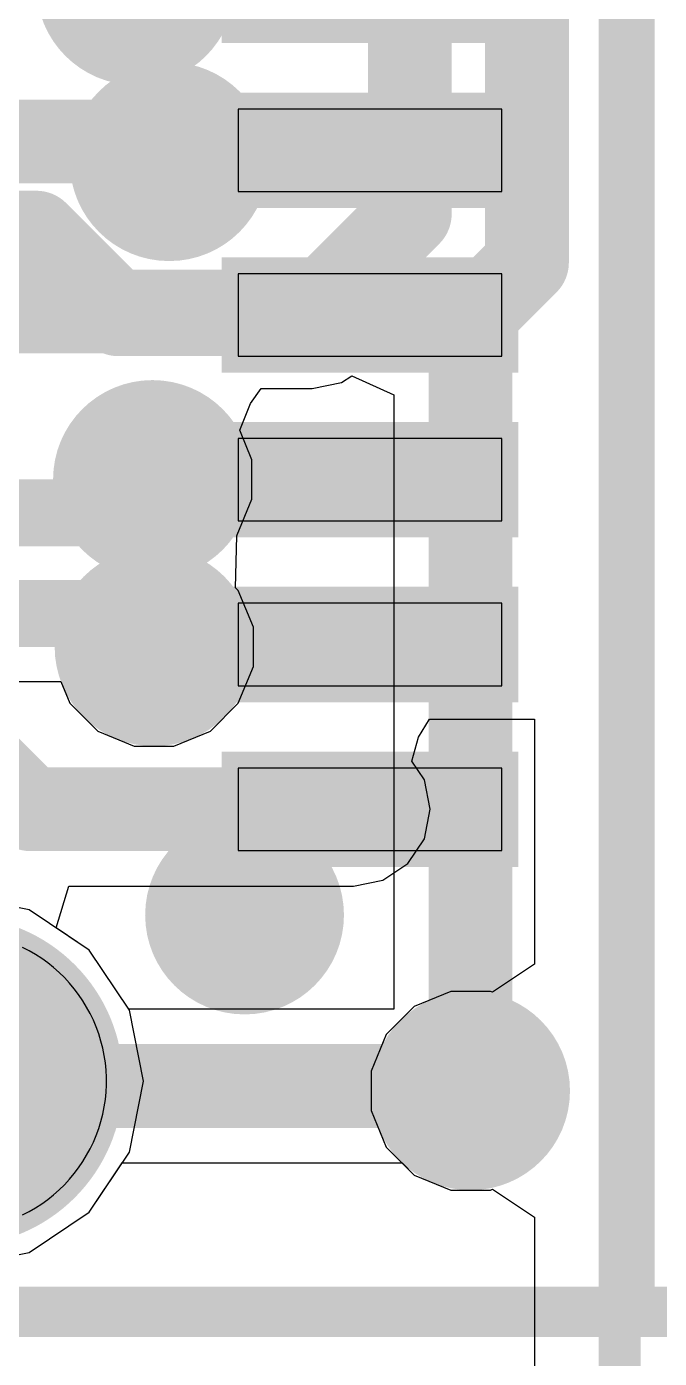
# Model space of a CAD drawing. Header units: inches. Extents: x -14.1 to 26.4, y -2.7 to 26.9.
# Drawn here: x 11.201 to 13.12, y 2.414 to 6.455 of the extents above; entities that cross this region are included whole.
import ezdxf

# ---------------------------------------------------------------- set-up
doc = ezdxf.new("R2010")
doc.units = ezdxf.units.IN
for name, color, linetype in [('Board Outline', 216, 'Continuous'), ('Bottom Layer', 5, 'Continuous'), ('Bottom Solder', 6, 'Continuous'), ('Multi-Layer', 9, 'Continuous'), ('Top Layer', 1, 'Continuous'), ('Top Overlay', 2, 'Continuous'), ('Top Paste', 8, 'Continuous'), ('Top Solder', 216, 'Continuous'), ('Via Holes', 16, 'Continuous')]:
    doc.layers.add(name, color=color, linetype=linetype)

# ---------------------------------------------------------------- blocks, each defined once
blk = doc.blocks.new('USB4155_03_C_5')
at = {"layer": 'Bottom Layer'}
h = blk.add_hatch(color=5, dxfattribs=at)
edge = h.paths.add_edge_path()
edge.add_arc((-3.700018, 0.39979092), 0.4499991, 180, 360)
edge.add_line((-3.2500189, 0.39979092), (-3.2500189, 1.29978912))
edge.add_arc((-3.700018, 1.29978912), 0.4499991, 0, 180)
edge.add_line((-4.150017099999999, 1.29978912), (-4.150017099999999, 0.39979092))
at = {"layer": 'Bottom Solder'}
h = blk.add_hatch(color=6, dxfattribs=at)
edge = h.paths.add_edge_path()
edge.add_arc((-3.700018, 0.39979092), 0.5000117000000001, 180, 360)
edge.add_line((-3.2000063, 0.39979092), (-3.2000063, 1.29978912))
edge.add_arc((-3.700018, 1.29978912), 0.5000117000000001, 0, 180)
edge.add_line((-4.2000297, 1.29978912), (-4.2000297, 0.39979092))
at = {"layer": 'Multi-Layer'}
h = blk.add_hatch(color=9, dxfattribs=at)
edge = h.paths.add_edge_path()
edge.add_arc((-3.700018, 0.39979092), 0.4499991, 180, 360)
edge.add_line((-3.2500189, 0.39979092), (-3.2500189, 1.29978912))
edge.add_arc((-3.700018, 1.29978912), 0.4499991, 0, 180)
edge.add_line((-4.150017099999999, 1.29978912), (-4.150017099999999, 0.39979092))
at = {"layer": 'Top Layer'}
h = blk.add_hatch(color=1, dxfattribs=at)
edge = h.paths.add_edge_path()
edge.add_arc((-3.700018, 0.39979092), 0.4499991, 180, 360)
edge.add_line((-3.2500189, 0.39979092), (-3.2500189, 1.29978912))
edge.add_arc((-3.700018, 1.29978912), 0.4499991, 0, 180)
edge.add_line((-4.150017099999999, 1.29978912), (-4.150017099999999, 0.39979092))
for points in [[(-3.0000321, -0.44997878), (-2.7500199, -0.44997878), (-2.7500199, -1.24997718), (-3.0000321, -1.24997718)], [(-2.4999061, -0.44997878), (-2.2498939, -0.44997878), (-2.2498939, -1.24997718), (-2.4999061, -1.24997718)], [(-2.0000341, -0.44997878), (-1.7500219, -0.44997878), (-1.7500219, -1.24997718), (-2.0000341, -1.24997718)], [(-1.4999081, -0.44997878), (-1.2498959, -0.44997878), (-1.2498959, -1.24997718), (-1.4999081, -1.24997718)], [(-1.0000361, -0.44997878), (-0.7500239, -0.44997878), (-0.7500239, -1.24997718), (-1.0000361, -1.24997718)]]:
    blk.add_hatch(color=1, dxfattribs=at).paths.add_polyline_path(points)
at = {"layer": 'Top Solder'}
h = blk.add_hatch(color=216, dxfattribs=at)
edge = h.paths.add_edge_path()
edge.add_arc((-3.700018, 0.39979092), 0.5000117000000001, 180, 360)
edge.add_line((-3.2000063, 0.39979092), (-3.2000063, 1.29978912))
edge.add_arc((-3.700018, 1.29978912), 0.5000117000000001, 0, 180)
edge.add_line((-4.2000297, 1.29978912), (-4.2000297, 0.39979092))
for points in [[(-3.0500447, -0.3999661799999999), (-2.7000073, -0.3999661799999999), (-2.7000073, -1.29998978), (-3.0500447, -1.29998978)], [(-2.5499187, -0.3999661799999999), (-2.1998813, -0.3999661799999999), (-2.1998813, -1.29998978), (-2.5499187, -1.29998978)], [(-2.0500467, -0.3999661799999999), (-1.7000093, -0.3999661799999999), (-1.7000093, -1.29998978), (-2.0500467, -1.29998978)], [(-1.5499207, -0.3999661799999999), (-1.1998833, -0.3999661799999999), (-1.1998833, -1.29998978), (-1.5499207, -1.29998978)], [(-1.0500487, -0.3999661799999999), (-0.7000113, -0.3999661799999999), (-0.7000113, -1.29998978), (-1.0500487, -1.29998978)], [(-0.5499227, -0.3999661799999999), (-0.1998853, -0.3999661799999999), (-0.1998853, -1.29998978), (-0.5499227, -1.29998978)]]:
    blk.add_hatch(color=216, dxfattribs=at).paths.add_polyline_path(points)
at = {"layer": 'Top Overlay'}
for points in [[(-4.399940399999999, 1.34989062, 0.15199868, 0.15199868, 0), (-4.399940399999999, -14.15010378, 0.15199868, 0.15199868, 0)], [(-4.3999912, -1.65012878, 0.127, 0.127, 0), (4.4000166, -1.65012878, 0.127, 0.127, 0)]]:
    blk.add_lwpolyline(points, format="xyseb", dxfattribs=at)
blk.add_lwpolyline([(-4.431741199999999, -1.65012878, 0.0635, 0.0635, 1), (-4.3682412, -1.65012878, 0.0635, 0.0635, 1)], format="xyseb", close=True, dxfattribs=at)
at = {"layer": 'Top Paste'}
for p, q in [((-4.1054274, 0.20465542), (-4.0951912, 0.18469102)), ((-3.304794, 0.18469102), (-3.294557799999999, 0.20465542)), ((-4.0951912, 0.18469102), (-4.0839898, 0.16526002)), ((-4.0839898, 0.16526002), (-4.0717978, 0.14641322)), ((-3.3281874, 0.14641322), (-3.3159954, 0.16526002)), ((-3.3159954, 0.16526002), (-3.304794, 0.18469102)), ((-4.0717978, 0.14641322), (-4.058716799999999, 0.12817602)), ((-4.058716799999999, 0.12817602), (-4.044721399999999, 0.11065002)), ((-3.355263799999999, 0.11065002), (-3.3412684, 0.12817602)), ((-3.3412684, 0.12817602), (-3.3281874, 0.14641322)), ((-4.044721399999999, 0.11065002), (-4.0298624, 0.09380982)), ((-4.0298624, 0.09380982), (-4.014216, 0.07775702)), ((-3.3857692, 0.07775702), (-3.3701228, 0.09380982)), ((-3.3701228, 0.09380982), (-3.355263799999999, 0.11065002)), ((-4.014216, 0.07775702), (-3.9977568, 0.06249161999999999)), ((-3.9977568, 0.06249161999999999), (-3.980561, 0.04806442)), ((-3.980561, 0.04806442), (-3.9626794, 0.03452622)), ((-3.4373058, 0.03452622), (-3.419424199999999, 0.04806442)), ((-3.419424199999999, 0.04806442), (-3.4022284, 0.06249161999999999)), ((-3.4022284, 0.06249161999999999), (-3.3857692, 0.07775702)), ((-3.9626794, 0.03452622), (-3.9441374, 0.02187702)), ((-3.9441374, 0.02187702), (-3.9249858, 0.01019302)), ((-3.9249858, 0.01019302), (-3.9053008, -0.00055118)), ((-3.4946844, -0.00055118), (-3.474974, 0.01019302)), ((-3.474974, 0.01019302), (-3.4558478, 0.02187702)), ((-3.4558478, 0.02187702), (-3.4373058, 0.03452622)), ((-3.9053008, -0.00055118), (-3.8850824, -0.01027938)), ((-3.8850824, -0.01027938), (-3.8644068, -0.01899158)), ((-3.8644068, -0.01899158), (-3.8433248, -0.02666238)), ((-3.8433248, -0.02666238), (-3.821861799999999, -0.03329177999999999)), ((-3.821861799999999, -0.03329177999999999), (-3.8001194, -0.03882898)), ((-3.8001194, -0.03882898), (-3.7781484, -0.04327398)), ((-3.6218368, -0.04327398), (-3.599865799999999, -0.03882898)), ((-3.599865799999999, -0.03882898), (-3.5781234, -0.03329177999999999)), ((-3.5781234, -0.03329177999999999), (-3.5566604, -0.02666238)), ((-3.5566604, -0.02666238), (-3.535578399999999, -0.01899158)), ((-3.535578399999999, -0.01899158), (-3.5149028, -0.01027938)), ((-3.5149028, -0.01027938), (-3.4946844, -0.00055118)), ((-3.7781484, -0.04327398), (-3.7559488, -0.04662678)), ((-3.7559488, -0.04662678), (-3.7336222, -0.04883658)), ((-3.7336222, -0.04883658), (-3.7112194, -0.04995418)), ((-3.7112194, -0.04995418), (-3.6887658, -0.04995418)), ((-3.6887658, -0.04995418), (-3.666363, -0.04883658)), ((-3.666363, -0.04883658), (-3.6440364, -0.04662678)), ((-3.6440364, -0.04662678), (-3.6218368, -0.04327398)), ((-2.75005292, -0.45008038), (-3.00004988, -0.45008038)), ((-3.00004988, -0.45008038), (-3.00004988, -1.25007878)), ((-2.75005292, -1.25007878), (-2.75005292, -0.45008038)), ((-2.49992388, -0.45008038), (-2.49992388, -0.45008038)), ((-2.49992388, -0.45008038), (-2.49992388, -1.25007878)), ((-2.24992438, -0.45008038), (-2.49992388, -0.45008038)), ((-2.24992438, -1.25007878), (-2.24992438, -0.45008038)), ((-1.75006, -0.45008038), (-2.0000468, -0.45008038)), ((-2.0000468, -0.45008038), (-2.0000468, -1.25007878)), ((-1.75006, -1.25007878), (-1.75006, -0.45008038)), ((-1.249934, -0.45008038), (-1.49992588, -0.45008038)), ((-1.49992588, -0.45008038), (-1.49992588, -1.25007878)), ((-1.249934, -1.25007878), (-1.249934, -0.45008038)), ((-0.750062, -0.45008038), (-1.0000488, -0.45008038)), ((-1.0000488, -0.45008038), (-1.0000488, -1.25007878)), ((-0.750062, -1.25007878), (-0.750062, -0.45008038)), ((-3.00004988, -1.25007878), (-2.75005292, -1.25007878)), ((-2.75005292, -1.25007878), (-2.75005292, -1.25007878)), ((-2.49992388, -1.25007878), (-2.24992438, -1.25007878)), ((-2.0000468, -1.25007878), (-1.75006, -1.25007878)), ((-1.75006, -1.25007878), (-1.75006, -1.25007878)), ((-1.49992588, -1.25007878), (-1.249934, -1.25007878)), ((-1.249934, -1.25007878), (-1.249934, -1.25007878)), ((-1.0000488, -1.25007878), (-0.750062, -1.25007878)), ((-0.750062, -1.25007878), (-0.750062, -1.25007878))]:
    blk.add_line(p, q, dxfattribs=at)

msp = doc.modelspace()

# ---------------------------------------------------------------- hatches: boundary and pattern name
at = {"layer": 'Bottom Layer'}
h = msp.add_hatch(color=5, dxfattribs=at)
edge = h.paths.add_edge_path()
edge.add_arc((11.5316, 6.579260399999999), 0.1999996, 0, 360)
h = msp.add_hatch(color=5, dxfattribs=at)
edge = h.paths.add_edge_path()
edge.add_arc((11.6332, 6.045199999999999), 0.1999996, 0, 360)
h = msp.add_hatch(color=5, dxfattribs=at)
edge = h.paths.add_edge_path()
edge.add_arc((11.5824, 5.0808636), 0.1999996, 0, 360)
h = msp.add_hatch(color=5, dxfattribs=at)
edge = h.paths.add_edge_path()
edge.add_arc((11.58718536, 4.5731049), 0.1999996, 0, 360)
h = msp.add_hatch(color=5, dxfattribs=at)
edge = h.paths.add_edge_path()
edge.add_arc((11.8618, 3.759199999999999), 0.1999996, 0, 360)
h = msp.add_hatch(color=5, dxfattribs=at)
edge = h.paths.add_edge_path()
edge.add_arc((12.5476, 3.2258), 0.1999996, 0, 360)
at = {"layer": 'Bottom Solder'}
h = msp.add_hatch(color=6, dxfattribs=at)
edge = h.paths.add_edge_path()
edge.add_arc((11.5316, 6.579260399999999), 0.3015996, 0, 360)
h = msp.add_hatch(color=6, dxfattribs=at)
edge = h.paths.add_edge_path()
edge.add_arc((11.6332, 6.045199999999999), 0.3015996, 0, 360)
h = msp.add_hatch(color=6, dxfattribs=at)
edge = h.paths.add_edge_path()
edge.add_arc((11.5824, 5.0808636), 0.3015996, 0, 360)
h = msp.add_hatch(color=6, dxfattribs=at)
edge = h.paths.add_edge_path()
edge.add_arc((11.58718536, 4.5731049), 0.3015996, 0, 360)
h = msp.add_hatch(color=6, dxfattribs=at)
edge = h.paths.add_edge_path()
edge.add_arc((11.8618, 3.759199999999999), 0.3015996, 0, 360)
h = msp.add_hatch(color=6, dxfattribs=at)
edge = h.paths.add_edge_path()
edge.add_arc((12.5476, 3.2258), 0.3015996, 0, 360)
at = {"layer": 'Top Layer'}
h = msp.add_hatch(color=1, dxfattribs=at)
edge = h.paths.add_edge_path()
edge.add_arc((11.5316, 6.579260399999999), 0.1999996, 0, 360)
h = msp.add_hatch(color=1, dxfattribs=at)
edge = h.paths.add_edge_path()
edge.add_arc((11.6332, 6.045199999999999), 0.1999996, 0, 360)
h = msp.add_hatch(color=1, dxfattribs=at)
edge = h.paths.add_edge_path()
edge.add_arc((11.5824, 5.0808636), 0.1999996, 0, 360)
h = msp.add_hatch(color=1, dxfattribs=at)
edge = h.paths.add_edge_path()
edge.add_arc((11.58718536, 4.5731049), 0.1999996, 0, 360)
h = msp.add_hatch(color=1, dxfattribs=at)
edge = h.paths.add_edge_path()
edge.add_arc((11.8618, 3.759199999999999), 0.1999996, 0, 360)
h = msp.add_hatch(color=1, dxfattribs=at)
edge = h.paths.add_edge_path()
edge.add_arc((12.5476, 3.2258), 0.1999996, 0, 360)
at = {"layer": 'Top Solder'}
h = msp.add_hatch(color=216, dxfattribs=at)
edge = h.paths.add_edge_path()
edge.add_arc((11.5316, 6.579260399999999), 0.3015996, 0, 360)
h = msp.add_hatch(color=216, dxfattribs=at)
edge = h.paths.add_edge_path()
edge.add_arc((11.6332, 6.045199999999999), 0.3015996, 0, 360)
h = msp.add_hatch(color=216, dxfattribs=at)
edge = h.paths.add_edge_path()
edge.add_arc((11.5824, 5.0808636), 0.3015996, 0, 360)
h = msp.add_hatch(color=216, dxfattribs=at)
edge = h.paths.add_edge_path()
edge.add_arc((11.58718536, 4.5731049), 0.3015996, 0, 360)
h = msp.add_hatch(color=216, dxfattribs=at)
edge = h.paths.add_edge_path()
edge.add_arc((11.8618, 3.759199999999999), 0.3015996, 0, 360)
h = msp.add_hatch(color=216, dxfattribs=at)
edge = h.paths.add_edge_path()
edge.add_arc((12.5476, 3.2258), 0.3015996, 0, 360)
at = {"layer": 'Via Holes'}
h = msp.add_hatch(color=7, dxfattribs=at)
edge = h.paths.add_edge_path()
edge.add_arc((11.6332, 6.045199999999999), 0.0999998, 0, 360)
h = msp.add_hatch(color=7, dxfattribs=at)
edge = h.paths.add_edge_path()
edge.add_arc((11.5824, 5.0808636), 0.0999998, 0, 360)
h = msp.add_hatch(color=7, dxfattribs=at)
edge = h.paths.add_edge_path()
edge.add_arc((11.58718536, 4.5731049), 0.0999998, 0, 360)
h = msp.add_hatch(color=7, dxfattribs=at)
edge = h.paths.add_edge_path()
edge.add_arc((11.8618, 3.759199999999999), 0.0999998, 0, 360)
h = msp.add_hatch(color=7, dxfattribs=at)
edge = h.paths.add_edge_path()
edge.add_arc((12.5476, 3.2258), 0.0999998, 0, 360)

# ---------------------------------------------------------------- linework, layer by layer
at = {"layer": 'Board Outline'}
msp.add_lwpolyline([(12.9999994, 0, 0.127, 0.127, 0), (12.9999994, 13.99999994, 0.127, 0.127, 0)], format="xyseb", dxfattribs=at)
at = {"layer": 'Bottom Layer'}
for p, q in [((12.06717424, 5.35709622), (12.15636888, 5.37483812)), ((12.15636888, 5.37483812), (12.18752198, 5.39565342)), ((12.18752198, 5.39565342), (12.31452198, 5.3376957)), ((11.87998894, 5.311211119999999), (11.91230028, 5.35709622)), ((11.91230028, 5.35709622), (12.06717424, 5.35709622)), ((12.31452198, 5.3376957), (12.31452198, 3.47348302)), ((11.84703498, 5.230096219999999), (11.87998894, 5.311211119999999)), ((11.8839996, 5.140855859999999), (11.84703498, 5.230096219999999)), ((11.8839996, 5.020871339999999), (11.8839996, 5.140855859999999)), ((11.83944546, 4.91330742), (11.8839996, 5.020871339999999)), ((11.83426132, 4.7525559), (11.83808656, 4.91002066)), ((11.83808656, 4.91002066), (11.83944546, 4.91330742)), ((11.84286938, 4.74394784), (11.83426132, 4.7525559)), ((11.88878496, 4.633097159999999), (11.84286938, 4.74394784)), ((11.88878496, 4.513112639999999), (11.88878496, 4.633097159999999)), ((11.84286938, 4.40226196), (11.88878496, 4.513112639999999)), ((6.79224448, 4.4674028), (11.30451892, 4.4674028)), ((11.30451892, 4.4674028), (11.33150134, 4.40226196)), ((11.33150134, 4.40226196), (11.41634242, 4.317420879999999)), ((11.7580283, 4.317420879999999), (11.84286938, 4.40226196)), ((11.41634242, 4.317420879999999), (11.5271931, 4.271505299999999)), ((11.64717762, 4.271505299999999), (11.7580283, 4.317420879999999)), ((11.5271931, 4.271505299999999), (11.64717762, 4.271505299999999)), ((11.20825546, 3.7746051), (10.9930311, 3.8174168)), ((11.39071382, 3.65269272), (11.20825546, 3.7746051)), ((11.5104545, 3.47348302), (11.39071382, 3.65269272)), ((12.31452198, 3.47348302), (11.5104545, 3.47348302)), ((11.39071382, 2.85732728), (11.49093968, 3.00732698)), ((11.49093968, 3.00732698), (12.33954606, 3.00732698)), ((12.33954606, 3.00732698), (12.37675706, 2.97011598)), ((12.37675706, 2.97011598), (12.48760774, 2.9242004)), ((12.48760774, 2.9242004), (12.60759226, 2.9242004)), ((12.60759226, 2.9242004), (12.6140337, 2.92686994)), ((12.6140337, 2.92686994), (12.74103624, 2.84200854)), ((11.20825546, 2.7354149), (11.39071382, 2.85732728)), ((12.74103624, 2.84200854), (12.74103624, 0.25896316)), ((10.9930311, 2.6926032), (11.20825546, 2.7354149))]:
    msp.add_line(p, q, dxfattribs=at)
for points in [[(12.71881378, 5.73892172, 0.254, 0.254, 0), (12.71881378, 10.29358876, 0.254, 0.254, 0)], [(12.36321378, 5.886213779999999, 0.254, 0.254, 0), (12.36321378, 9.32838622, 0.254, 0.254, 0)], [(9.778192279999999, 6.10630732, 0.254, 0.254, 0), (11.46885692, 6.10630732, 0.254, 0.254, 0)], [(11.46885692, 6.10630732, 0.254, 0.254, 0), (11.50202932, 6.073134919999999, 0.254, 0.254, 0)], [(11.50202932, 6.073134919999999, 0.254, 0.254, 0), (11.60526508, 6.073134919999999, 0.254, 0.254, 0)], [(11.60526508, 6.073134919999999, 0.254, 0.254, 0), (11.6332, 6.045199999999999, 0.254, 0.254, 0)], [(12.06717424, 5.59017424, 0.254, 0.254, 0), (12.36321378, 5.886213779999999, 0.254, 0.254, 0)], [(12.5476, 5.56770794, 0.254, 0.254, 0), (12.71881378, 5.73892172, 0.254, 0.254, 0)], [(10.66710846, 5.59017424, 0.254, 0.254, 0), (12.06717424, 5.59017424, 0.254, 0.254, 0)], [(12.5476, 3.2258, 0.254, 0.254, 0), (12.5476, 5.56770794, 0.254, 0.254, 0)], [(11.42766574, 4.97938298, 0.2032, 0.2032, 0), (11.52914636, 5.0808636, 0.2032, 0.2032, 0)], [(11.52914636, 5.0808636, 0.2032, 0.2032, 0), (11.5824, 5.0808636, 0.2032, 0.2032, 0)], [(6.5801748, 4.97938298, 0.2032, 0.2032, 0), (11.42766574, 4.97938298, 0.2032, 0.2032, 0)], [(6.7064255, 4.674582979999999, 0.2032, 0.2032, 0), (11.43245364, 4.674582979999999, 0.2032, 0.2032, 0)], [(11.43245364, 4.674582979999999, 0.2032, 0.2032, 0), (11.53393172, 4.5731049, 0.2032, 0.2032, 0)], [(11.53393172, 4.5731049, 0.2032, 0.2032, 0), (11.58718536, 4.5731049, 0.2032, 0.2032, 0)], [(10.5575989, 3.240405, 0.254, 0.254, 0), (12.532995, 3.240405, 0.254, 0.254, 0)], [(12.532995, 3.240405, 0.254, 0.254, 0), (12.5476, 3.2258, 0.254, 0.254, 0)]]:
    msp.add_lwpolyline(points, format="xyseb", dxfattribs=at)
for points in [[(11.40535692, 6.10630732, 0.127, 0.127, 1), (11.53235692, 6.10630732, 0.127, 0.127, 1)], [(11.40535692, 6.10630732, 0.127, 0.127, 1), (11.53235692, 6.10630732, 0.127, 0.127, 1)], [(11.43852932, 6.073134919999999, 0.127, 0.127, 1), (11.56552932, 6.073134919999999, 0.127, 0.127, 1)], [(11.43852932, 6.073134919999999, 0.127, 0.127, 1), (11.56552932, 6.073134919999999, 0.127, 0.127, 1)], [(11.54176508, 6.073134919999999, 0.127, 0.127, 1), (11.66876508, 6.073134919999999, 0.127, 0.127, 1)], [(11.54176508, 6.073134919999999, 0.127, 0.127, 1), (11.66876508, 6.073134919999999, 0.127, 0.127, 1)], [(11.5697, 6.045199999999999, 0.127, 0.127, 1), (11.6967, 6.045199999999999, 0.127, 0.127, 1)], [(12.29971378, 5.886213779999999, 0.127, 0.127, 1), (12.42671378, 5.886213779999999, 0.127, 0.127, 1)], [(12.29971378, 5.886213779999999, 0.127, 0.127, 1), (12.42671378, 5.886213779999999, 0.127, 0.127, 1)], [(12.65531378, 5.73892172, 0.127, 0.127, 1), (12.78231378, 5.73892172, 0.127, 0.127, 1)], [(12.65531378, 5.73892172, 0.127, 0.127, 1), (12.78231378, 5.73892172, 0.127, 0.127, 1)], [(12.00367424, 5.59017424, 0.127, 0.127, 1), (12.13067424, 5.59017424, 0.127, 0.127, 1)], [(12.00367424, 5.59017424, 0.127, 0.127, 1), (12.13067424, 5.59017424, 0.127, 0.127, 1)], [(12.4841, 5.56770794, 0.127, 0.127, 1), (12.6111, 5.56770794, 0.127, 0.127, 1)], [(12.4841, 5.56770794, 0.127, 0.127, 1), (12.6111, 5.56770794, 0.127, 0.127, 1)], [(11.47834636, 5.0808636, 0.1016, 0.1016, 1), (11.57994636, 5.0808636, 0.1016, 0.1016, 1)], [(11.47834636, 5.0808636, 0.1016, 0.1016, 1), (11.57994636, 5.0808636, 0.1016, 0.1016, 1)], [(11.5316, 5.0808636, 0.1016, 0.1016, 1), (11.6332, 5.0808636, 0.1016, 0.1016, 1)], [(11.37686574, 4.97938298, 0.1016, 0.1016, 1), (11.47846574, 4.97938298, 0.1016, 0.1016, 1)], [(11.37686574, 4.97938298, 0.1016, 0.1016, 1), (11.47846574, 4.97938298, 0.1016, 0.1016, 1)], [(11.38165364, 4.674582979999999, 0.1016, 0.1016, 1), (11.48325364, 4.674582979999999, 0.1016, 0.1016, 1)], [(11.38165364, 4.674582979999999, 0.1016, 0.1016, 1), (11.48325364, 4.674582979999999, 0.1016, 0.1016, 1)], [(11.48313172, 4.5731049, 0.1016, 0.1016, 1), (11.58473172, 4.5731049, 0.1016, 0.1016, 1)], [(11.48313172, 4.5731049, 0.1016, 0.1016, 1), (11.58473172, 4.5731049, 0.1016, 0.1016, 1)], [(11.53638536, 4.5731049, 0.1016, 0.1016, 1), (11.63798536, 4.5731049, 0.1016, 0.1016, 1)], [(12.469495, 3.240405, 0.127, 0.127, 1), (12.596495, 3.240405, 0.127, 0.127, 1)], [(12.469495, 3.240405, 0.127, 0.127, 1), (12.596495, 3.240405, 0.127, 0.127, 1)], [(12.4841, 3.2258, 0.127, 0.127, 1), (12.6111, 3.2258, 0.127, 0.127, 1)], [(12.4841, 3.2258, 0.127, 0.127, 1), (12.6111, 3.2258, 0.127, 0.127, 1)]]:
    msp.add_lwpolyline(points, format="xyseb", close=True, dxfattribs=at)
at = {"layer": 'Top Layer'}
for p, q in [((12.3898025, 4.29923702), (12.42271074, 4.3535219)), ((12.42271074, 4.3535219), (12.74103624, 4.3535219)), ((12.74103624, 4.3535219), (12.74103624, 3.60959146)), ((12.36903292, 4.2265219), (12.3898025, 4.29923702)), ((12.40733612, 4.16919664), (12.36903292, 4.2265219)), ((12.42507802, 4.080001999999999), (12.40733612, 4.16919664)), ((12.40733612, 3.990807359999999), (12.42507802, 4.080001999999999)), ((12.35681044, 3.91519156), (12.40733612, 3.990807359999999)), ((12.28119464, 3.86466588), (12.35681044, 3.91519156)), ((11.29009426, 3.719923979999999), (11.32861844, 3.84692398)), ((11.32861844, 3.84692398), (12.192, 3.84692398)), ((12.192, 3.84692398), (12.28119464, 3.86466588)), ((11.39071382, 3.65269272), (11.29009426, 3.719923979999999)), ((11.5126262, 3.47023436), (11.39071382, 3.65269272)), ((12.74103624, 3.60959146), (12.6140337, 3.52473006)), ((12.48760774, 3.5273996), (12.37675706, 3.48148402)), ((12.60759226, 3.5273996), (12.48760774, 3.5273996)), ((12.6140337, 3.52473006), (12.60759226, 3.5273996)), ((12.37675706, 3.48148402), (12.29191598, 3.39664294)), ((11.5554379, 3.25501), (11.5126262, 3.47023436)), ((12.29191598, 3.39664294), (12.2460004, 3.28579226)), ((12.2460004, 3.28579226), (12.2460004, 3.16580774)), ((11.5126262, 3.03978564), (11.5554379, 3.25501)), ((12.2460004, 3.16580774), (12.29191598, 3.05495706)), ((11.39071382, 2.85732728), (11.5126262, 3.03978564)), ((12.29191598, 3.05495706), (12.37675706, 2.97011598)), ((12.37675706, 2.97011598), (12.48760774, 2.9242004)), ((12.48760774, 2.9242004), (12.60759226, 2.9242004)), ((12.60759226, 2.9242004), (12.6140337, 2.92686994)), ((12.6140337, 2.92686994), (12.74103624, 2.84200854)), ((11.20825546, 2.7354149), (11.39071382, 2.85732728)), ((12.74103624, 2.84200854), (12.74103624, 0.25896316)), ((10.9930311, 2.6926032), (11.20825546, 2.7354149))]:
    msp.add_line(p, q, dxfattribs=at)
for points in [[(11.67270716, 6.045199999999999, 0.254, 0.254, 0), (11.70551126, 6.078004099999999, 0.254, 0.254, 0)], [(11.70551126, 6.078004099999999, 0.254, 0.254, 0), (12.2408061, 6.078004099999999, 0.254, 0.254, 0)], [(12.2408061, 6.078004099999999, 0.254, 0.254, 0), (12.2428, 6.079998, 0.254, 0.254, 0)], [(11.6332, 6.045199999999999, 0.254, 0.254, 0), (11.67270716, 6.045199999999999, 0.254, 0.254, 0)], [(10.74293, 5.830062, 0.254, 0.254, 0), (11.2305084, 5.830062, 0.254, 0.254, 0)], [(11.2305084, 5.830062, 0.254, 0.254, 0), (11.4784505, 5.582119899999999, 0.254, 0.254, 0)], [(11.4784505, 5.582119899999999, 0.254, 0.254, 0), (11.9698008, 5.582119899999999, 0.254, 0.254, 0)], [(11.5824, 5.0808636, 0.2032, 0.2032, 0), (11.5828318, 5.080431799999999, 0.2032, 0.2032, 0)], [(11.5828318, 5.080431799999999, 0.2032, 0.2032, 0), (12.2423682, 5.080431799999999, 0.2032, 0.2032, 0)], [(12.2423682, 5.080431799999999, 0.2032, 0.2032, 0), (12.2428, 5.08, 0.2032, 0.2032, 0)], [(11.58718536, 4.5731049, 0.2032, 0.2032, 0), (11.59069818, 4.57661772, 0.2032, 0.2032, 0)], [(11.59069818, 4.57661772, 0.2032, 0.2032, 0), (12.23928972, 4.57661772, 0.2032, 0.2032, 0)], [(12.23928972, 4.57661772, 0.2032, 0.2032, 0), (12.2428, 4.580128, 0.2032, 0.2032, 0)], [(10.9631353, 4.329938, 0.254, 0.254, 0), (11.2130713, 4.080001999999999, 0.254, 0.254, 0)], [(11.2130713, 4.080001999999999, 0.254, 0.254, 0), (12.192, 4.080001999999999, 0.254, 0.254, 0)]]:
    msp.add_lwpolyline(points, format="xyseb", dxfattribs=at)
for points in [[(11.64201126, 6.078004099999999, 0.127, 0.127, 1), (11.76901126, 6.078004099999999, 0.127, 0.127, 1)], [(11.64201126, 6.078004099999999, 0.127, 0.127, 1), (11.76901126, 6.078004099999999, 0.127, 0.127, 1)], [(12.1773061, 6.078004099999999, 0.127, 0.127, 1), (12.3043061, 6.078004099999999, 0.127, 0.127, 1)], [(12.1773061, 6.078004099999999, 0.127, 0.127, 1), (12.3043061, 6.078004099999999, 0.127, 0.127, 1)], [(12.1793, 6.079998, 0.127, 0.127, 1), (12.3063, 6.079998, 0.127, 0.127, 1)], [(11.5697, 6.045199999999999, 0.127, 0.127, 1), (11.6967, 6.045199999999999, 0.127, 0.127, 1)], [(11.60920716, 6.045199999999999, 0.127, 0.127, 1), (11.73620716, 6.045199999999999, 0.127, 0.127, 1)], [(11.60920716, 6.045199999999999, 0.127, 0.127, 1), (11.73620716, 6.045199999999999, 0.127, 0.127, 1)], [(11.1670084, 5.830062, 0.127, 0.127, 1), (11.2940084, 5.830062, 0.127, 0.127, 1)], [(11.1670084, 5.830062, 0.127, 0.127, 1), (11.2940084, 5.830062, 0.127, 0.127, 1)], [(11.4149505, 5.582119899999999, 0.127, 0.127, 1), (11.5419505, 5.582119899999999, 0.127, 0.127, 1)], [(11.4149505, 5.582119899999999, 0.127, 0.127, 1), (11.5419505, 5.582119899999999, 0.127, 0.127, 1)], [(11.9063008, 5.582119899999999, 0.127, 0.127, 1), (12.0333008, 5.582119899999999, 0.127, 0.127, 1)], [(11.5316, 5.0808636, 0.1016, 0.1016, 1), (11.6332, 5.0808636, 0.1016, 0.1016, 1)], [(11.5320318, 5.080431799999999, 0.1016, 0.1016, 1), (11.6336318, 5.080431799999999, 0.1016, 0.1016, 1)], [(11.5320318, 5.080431799999999, 0.1016, 0.1016, 1), (11.6336318, 5.080431799999999, 0.1016, 0.1016, 1)], [(12.1915682, 5.080431799999999, 0.1016, 0.1016, 1), (12.2931682, 5.080431799999999, 0.1016, 0.1016, 1)], [(12.1915682, 5.080431799999999, 0.1016, 0.1016, 1), (12.2931682, 5.080431799999999, 0.1016, 0.1016, 1)], [(12.192, 5.08, 0.1016, 0.1016, 1), (12.2936, 5.08, 0.1016, 0.1016, 1)], [(11.53638536, 4.5731049, 0.1016, 0.1016, 1), (11.63798536, 4.5731049, 0.1016, 0.1016, 1)], [(11.53989818, 4.57661772, 0.1016, 0.1016, 1), (11.64149818, 4.57661772, 0.1016, 0.1016, 1)], [(11.53989818, 4.57661772, 0.1016, 0.1016, 1), (11.64149818, 4.57661772, 0.1016, 0.1016, 1)], [(12.18848972, 4.57661772, 0.1016, 0.1016, 1), (12.29008972, 4.57661772, 0.1016, 0.1016, 1)], [(12.18848972, 4.57661772, 0.1016, 0.1016, 1), (12.29008972, 4.57661772, 0.1016, 0.1016, 1)], [(12.192, 4.580128, 0.1016, 0.1016, 1), (12.2936, 4.580128, 0.1016, 0.1016, 1)], [(11.1495713, 4.080001999999999, 0.127, 0.127, 1), (11.2765713, 4.080001999999999, 0.127, 0.127, 1)], [(11.1495713, 4.080001999999999, 0.127, 0.127, 1), (11.2765713, 4.080001999999999, 0.127, 0.127, 1)], [(12.1285, 4.080001999999999, 0.127, 0.127, 1), (12.2555, 4.080001999999999, 0.127, 0.127, 1)]]:
    msp.add_lwpolyline(points, format="xyseb", close=True, dxfattribs=at)

# ---------------------------------------------------------------- block references
at = {"rotation": 90}
msp.add_blockref('USB4155_03_C_5', (11.39282202, 6.955028), dxfattribs=at)

doc.saveas('drawing.dxf')
